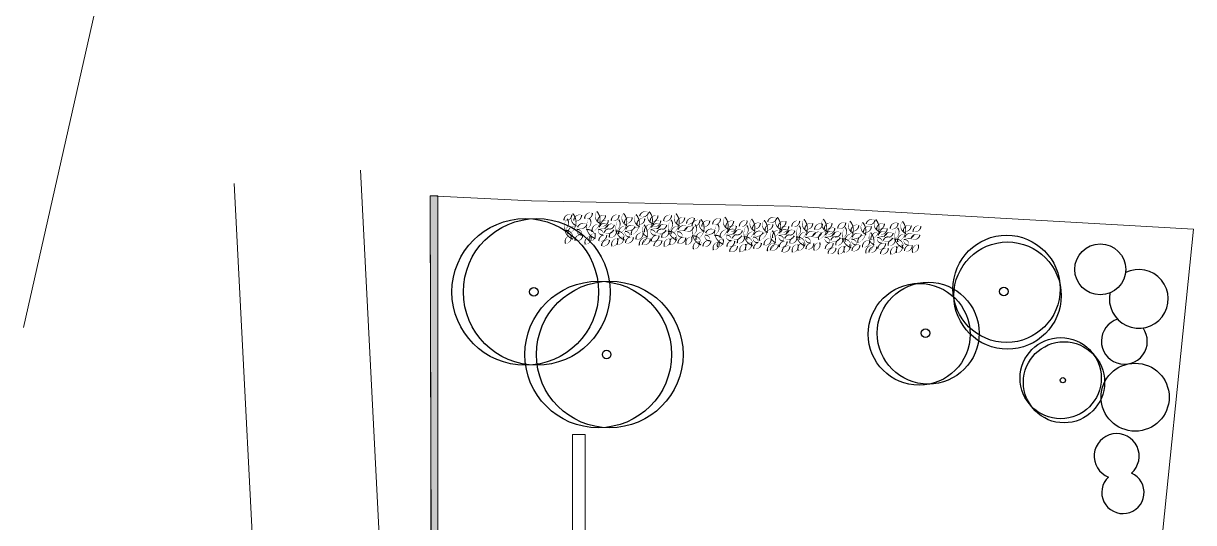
# Model space of a CAD drawing. Header units: metres. Extents: x -45 to 1930, y -347 to 488.
# Drawn here: x 7.01 to 54.08, y -5.32 to 14.77 of the extents above; entities that cross this region are included whole.
import ezdxf

# ---------------------------------------------------------------- set-up
doc = ezdxf.new("R2010")
doc.units = ezdxf.units.M
doc.layers.add('FLOATINGWINDOWS', color=2, linetype='Continuous', plot=False)
for name, color, linetype in [('SRAFY', 3, 'Continuous'), ('zariz.predmety', 203, 'Continuous'), ('ZDIVO', 1, 'Continuous')]:
    doc.layers.add(name, color=color, linetype=linetype)

msp = doc.modelspace()

# ---------------------------------------------------------------- hatches: boundary and pattern name
at = {"layer": 'SRAFY', "linetype": 'Continuous', "lineweight": 0}
msp.add_hatch(color=252, dxfattribs=at).paths.add_polyline_path([(23.678411, 7.821178), (23.378412, 7.836083), (23.435474, -13.203907), (23.676966, -13.203329)])

# ---------------------------------------------------------------- linework, layer by layer
at = {"linetype": 'Continuous', "lineweight": 0}
for p, q in [((20.568328, 8.871826), (21.654599, -12.252057)), ((23.435474, -13.203907), (23.378412, 7.836083)), ((23.378412, 7.836083), (23.678412, 7.836083)), ((23.678412, 7.836083), (23.676966, -13.203329)), ((29.10312, -9.652518), (29.10312, -1.769792)), ((29.10312, -1.769792), (29.60312, -1.769792)), ((29.60312, -9.652518), (29.60312, -1.769792))]:
    msp.add_line(p, q, dxfattribs=at)
at = {"layer": 'FLOATINGWINDOWS', "linetype": 'Continuous', "lineweight": 0, "flags": 128}
for points in [[(7.010759, 2.526944), (14.522281, 35.791142), (15.503061, 59.247647), (14.443281, 79.856367)], [(8.056579, -68.997242), (15.568101, -35.733045), (16.548881, -12.276539), (15.489101, 8.332181)]]:
    msp.add_lwpolyline(points, dxfattribs=at)
at = {"layer": 'zariz.predmety', "color": 253, "linetype": 'Continuous', "ltscale": 0.001}
for points in [[(29.069363, 7.08103, 0, 0, 0.520567051), (29.069363, 7.08103, 0, 0.05, 0.520567051), (28.755622, 6.851085, 0, 0.05, 0.520567051), (29.069363, 7.08103, 0.05, 0.05, 0)], [(29.107253, 7.121484, 0, 0, 0.520567051), (29.107253, 7.121484, 0, 0.05, 0.520567051), (29.257084, 6.633121, 0, 0.05, 0.520567051), (29.235404, 6.61002, 0, 0.05, 0.520567051), (28.91831, 6.290648, 0, 0.05, 0.520567051), (29.107253, 7.121484, 0.05, 0.05, 0)], [(29.463577, 7.057903, 0, 0, 0.520567051), (29.463577, 7.057903, 0, 0.05, 0.520567051), (29.149836, 6.827959, 0, 0.05, 0.520567051), (29.463577, 7.057903, 0.05, 0.05, 0)], [(29.899885, 7.142875, 0, 0, 0.520567051), (29.899885, 7.142875, 0, 0.05, 0.520567051), (29.586144, 6.91293, 0, 0.05, 0.520567051), (29.899885, 7.142875, 0.05, 0.05, 0)], [(30.074534, 7.211117, 0, 0, 0.520567051), (30.074534, 7.211117, 0, 0.05, 0.520567051), (30.224365, 6.722754, 0, 0.05, 0.520567051), (30.202685, 6.699653, 0, 0.05, 0.520567051), (29.88559, 6.380281, 0, 0.05, 0.520567051), (30.074534, 7.211117, 0.05, 0.05, 0)], [(30.426129, 7.045852, 0, 0, 0.520567051), (30.426129, 7.045852, 0, 0.05, 0.520567051), (30.112388, 6.815907, 0, 0.05, 0.520567051), (30.426129, 7.045852, 0.05, 0.05, 0)], [(30.973109, 7.063348, 0, 0, 0.520567051), (30.973109, 7.063348, 0, 0.05, 0.520567051), (30.659368, 6.833403, 0, 0.05, 0.520567051), (30.973109, 7.063348, 0.05, 0.05, 0)], [(31.147759, 7.131589, 0, 0, 0.520567051), (31.147759, 7.131589, 0, 0.05, 0.520567051), (31.29759, 6.643227, 0, 0.05, 0.520567051), (31.275909, 6.620126, 0, 0.05, 0.520567051), (30.958815, 6.300754, 0, 0.05, 0.520567051), (31.147759, 7.131589, 0.05, 0.05, 0)], [(31.654009, 7.082746, 0, 0, 0.520567051), (31.654009, 7.082746, 0, 0.05, 0.520567051), (31.80384, 6.594383, 0, 0.05, 0.520567051), (31.782159, 6.571282, 0, 0.05, 0.520567051), (31.465065, 6.25191, 0, 0.05, 0.520567051), (31.654009, 7.082746, 0.05, 0.05, 0)], [(31.799249, 7.014701, 0, 0, 0.520567051), (31.799249, 7.014701, 0, 0.05, 0.520567051), (32.155819, 7.170153, 0, 0.05, 0.520567051), (31.799249, 7.014701, 0.05, 0.05, 0)], [(32.182654, 7.199532, 0, 0, 0.520567051), (32.182654, 7.199532, 0, 0.05, 0.520567051), (32.332485, 6.711169, 0, 0.05, 0.520567051), (32.310804, 6.688068, 0, 0.05, 0.520567051), (31.99371, 6.368696, 0, 0.05, 0.520567051), (32.182654, 7.199532, 0.05, 0.05, 0)], [(32.534248, 7.034267, 0, 0, 0.520567051), (32.534248, 7.034267, 0, 0.05, 0.520567051), (32.220508, 6.804323, 0, 0.05, 0.520567051), (32.534248, 7.034267, 0.05, 0.05, 0)], [(33.081229, 7.051763, 0, 0, 0.520567051), (33.081229, 7.051763, 0, 0.05, 0.520567051), (32.767488, 6.821819, 0, 0.05, 0.520567051), (33.081229, 7.051763, 0.05, 0.05, 0)], [(33.255878, 7.120005, 0, 0, 0.520567051), (33.255878, 7.120005, 0, 0.05, 0.520567051), (33.405709, 6.631642, 0, 0.05, 0.520567051), (33.384029, 6.608541, 0, 0.05, 0.520567051), (33.066935, 6.289169, 0, 0.05, 0.520567051), (33.255878, 7.120005, 0.05, 0.05, 0)], [(29.121112, 6.091683, 0, 0, 0.520567051), (29.121112, 6.091683, 0, 0.05, 0.520567051), (28.751352, 6.444138, 0, 0.05, 0.520567051), (28.758945, 6.474896, 0, 0.05, 0.520567051), (28.879053, 6.908626, 0, 0.05, 0.520567051), (29.121112, 6.091683, 0.05, 0.05, 0)], [(29.67711, 6.677352, 0, 0, 0.520567051), (29.67711, 6.677352, 0, 0.05, 0.520567051), (29.304137, 6.566902, 0, 0.05, 0.520567051), (29.67711, 6.677352, 0.05, 0.05, 0)], [(30.019458, 6.115807, 0, 0, 0.520567051), (30.019458, 6.115807, 0, 0.05, 0.520567051), (29.649698, 6.468263, 0, 0.05, 0.520567051), (29.65729, 6.499021, 0, 0.05, 0.520567051), (29.777399, 6.93275, 0, 0.05, 0.520567051), (30.019458, 6.115807, 0.05, 0.05, 0)], [(30.538518, 6.677186, 0, 0, 0.520567051), (30.538518, 6.677186, 0, 0.05, 0.520567051), (30.165546, 6.566736, 0, 0.05, 0.520567051), (30.538518, 6.677186, 0.05, 0.05, 0)], [(30.536802, 6.849379, 0, 0, 0.520567051), (30.536802, 6.849379, 0, 0.05, 0.520567051), (30.223061, 6.619435, 0, 0.05, 0.520567051), (30.536802, 6.849379, 0.05, 0.05, 0)], [(30.423277, 6.511781, 0, 0, 0.520567051), (30.423277, 6.511781, 0, 0.05, 0.520567051), (30.779847, 6.667234, 0, 0.05, 0.520567051), (30.423277, 6.511781, 0.05, 0.05, 0)], [(31.195612, 6.059136, 0, 0, 0.520567051), (31.195612, 6.059136, 0, 0.05, 0.520567051), (30.825852, 6.411592, 0, 0.05, 0.520567051), (30.833444, 6.44235, 0, 0.05, 0.520567051), (30.953553, 6.876079, 0, 0.05, 0.520567051), (31.195612, 6.059136, 0.05, 0.05, 0)], [(31.499353, 6.966325, 0, 0, 0.520567051), (31.499353, 6.966325, 0, 0.05, 0.520567051), (31.185613, 6.73638, 0, 0.05, 0.520567051), (31.499353, 6.966325, 0.05, 0.05, 0)], [(31.611743, 6.597659, 0, 0, 0.520567051), (31.611743, 6.597659, 0, 0.05, 0.520567051), (31.23877, 6.487209, 0, 0.05, 0.520567051), (31.611743, 6.597659, 0.05, 0.05, 0)], [(32.005604, 6.917481, 0, 0, 0.520567051), (32.005604, 6.917481, 0, 0.05, 0.520567051), (31.691863, 6.687537, 0, 0.05, 0.520567051), (32.005604, 6.917481, 0.05, 0.05, 0)], [(31.977441, 6.666637, 0, 0, 0.520567051), (31.977441, 6.666637, 0, 0.05, 0.520567051), (32.127272, 6.178275, 0, 0.05, 0.520567051), (32.105591, 6.155173, 0, 0.05, 0.520567051), (31.788497, 5.835801, 0, 0.05, 0.520567051), (31.977441, 6.666637, 0.05, 0.05, 0)], [(32.646638, 6.665601, 0, 0, 0.520567051), (32.646638, 6.665601, 0, 0.05, 0.520567051), (32.273665, 6.555151, 0, 0.05, 0.520567051), (32.646638, 6.665601, 0.05, 0.05, 0)], [(32.644921, 6.837794, 0, 0, 0.520567051), (32.644921, 6.837794, 0, 0.05, 0.520567051), (32.33118, 6.60785, 0, 0.05, 0.520567051), (32.644921, 6.837794, 0.05, 0.05, 0)], [(32.531396, 6.500197, 0, 0, 0.520567051), (32.531396, 6.500197, 0, 0.05, 0.520567051), (32.887967, 6.655649, 0, 0.05, 0.520567051), (32.531396, 6.500197, 0.05, 0.05, 0)], [(33.303732, 6.047552, 0, 0, 0.520567051), (33.303732, 6.047552, 0, 0.05, 0.520567051), (32.933971, 6.400007, 0, 0.05, 0.520567051), (32.941564, 6.430765, 0, 0.05, 0.520567051), (33.061673, 6.864495, 0, 0.05, 0.520567051), (33.303732, 6.047552, 0.05, 0.05, 0)], [(33.607473, 6.95474, 0, 0, 0.520567051), (33.607473, 6.95474, 0, 0.05, 0.520567051), (33.293732, 6.724796, 0, 0.05, 0.520567051), (33.607473, 6.95474, 0.05, 0.05, 0)], [(33.719863, 6.586074, 0, 0, 0.520567051), (33.719863, 6.586074, 0, 0.05, 0.520567051), (33.34689, 6.475624, 0, 0.05, 0.520567051), (33.719863, 6.586074, 0.05, 0.05, 0)], [(33.604621, 6.42067, 0, 0, 0.520567051), (33.604621, 6.42067, 0, 0.05, 0.520567051), (33.961191, 6.576122, 0, 0.05, 0.520567051), (33.604621, 6.42067, 0.05, 0.05, 0)], [(34.000059, 6.937795, 0, 0, 0.520567051), (34.000059, 6.937795, 0, 0.05, 0.520567051), (33.686318, 6.70785, 0, 0.05, 0.520567051), (34.000059, 6.937795, 0.05, 0.05, 0)], [(34.273229, 5.861223, 0, 0, 0.520567051), (34.273229, 5.861223, 0, 0.05, 0.520567051), (33.903469, 6.213679, 0, 0.05, 0.520567051), (33.911062, 6.244437, 0, 0.05, 0.520567051), (34.03117, 6.678166, 0, 0.05, 0.520567051), (34.273229, 5.861223, 0.05, 0.05, 0)], [(34.22148, 6.85057, 0, 0, 0.520567051), (34.22148, 6.85057, 0, 0.05, 0.520567051), (33.907739, 6.620625, 0, 0.05, 0.520567051), (34.22148, 6.85057, 0.05, 0.05, 0)], [(34.25937, 6.891024, 0, 0, 0.520567051), (34.25937, 6.891024, 0, 0.05, 0.520567051), (34.409202, 6.402662, 0, 0.05, 0.520567051), (34.387521, 6.37956, 0, 0.05, 0.520567051), (34.070427, 6.060188, 0, 0.05, 0.520567051), (34.25937, 6.891024, 0.05, 0.05, 0)], [(34.615694, 6.827444, 0, 0, 0.520567051), (34.615694, 6.827444, 0, 0.05, 0.520567051), (34.301953, 6.597499, 0, 0.05, 0.520567051), (34.615694, 6.827444, 0.05, 0.05, 0)], [(35.052002, 6.912415, 0, 0, 0.520567051), (35.052002, 6.912415, 0, 0.05, 0.520567051), (34.738261, 6.682471, 0, 0.05, 0.520567051), (35.052002, 6.912415, 0.05, 0.05, 0)], [(35.171575, 5.885348, 0, 0, 0.520567051), (35.171575, 5.885348, 0, 0.05, 0.520567051), (34.801815, 6.237803, 0, 0.05, 0.520567051), (34.809407, 6.268561, 0, 0.05, 0.520567051), (34.929516, 6.70229, 0, 0.05, 0.520567051), (35.171575, 5.885348, 0.05, 0.05, 0)], [(35.226651, 6.980657, 0, 0, 0.520567051), (35.226651, 6.980657, 0, 0.05, 0.520567051), (35.376482, 6.492294, 0, 0.05, 0.520567051), (35.354802, 6.469193, 0, 0.05, 0.520567051), (35.037707, 6.149821, 0, 0.05, 0.520567051), (35.226651, 6.980657, 0.05, 0.05, 0)], [(35.578246, 6.815392, 0, 0, 0.520567051), (35.578246, 6.815392, 0, 0.05, 0.520567051), (35.264505, 6.585448, 0, 0.05, 0.520567051), (35.578246, 6.815392, 0.05, 0.05, 0)], [(35.688919, 6.618919, 0, 0, 0.520567051), (35.688919, 6.618919, 0, 0.05, 0.520567051), (35.375178, 6.388975, 0, 0.05, 0.520567051), (35.688919, 6.618919, 0.05, 0.05, 0)], [(36.125226, 6.832888, 0, 0, 0.520567051), (36.125226, 6.832888, 0, 0.05, 0.520567051), (35.811485, 6.602944, 0, 0.05, 0.520567051), (36.125226, 6.832888, 0.05, 0.05, 0)], [(36.347729, 5.828677, 0, 0, 0.520567051), (36.347729, 5.828677, 0, 0.05, 0.520567051), (35.977969, 6.181132, 0, 0.05, 0.520567051), (35.985561, 6.21189, 0, 0.05, 0.520567051), (36.10567, 6.64562, 0, 0.05, 0.520567051), (36.347729, 5.828677, 0.05, 0.05, 0)], [(36.299876, 6.90113, 0, 0, 0.520567051), (36.299876, 6.90113, 0, 0.05, 0.520567051), (36.449707, 6.412767, 0, 0.05, 0.520567051), (36.428026, 6.389666, 0, 0.05, 0.520567051), (36.110932, 6.070294, 0, 0.05, 0.520567051), (36.299876, 6.90113, 0.05, 0.05, 0)], [(36.65147, 6.735865, 0, 0, 0.520567051), (36.65147, 6.735865, 0, 0.05, 0.520567051), (36.33773, 6.505921, 0, 0.05, 0.520567051), (36.65147, 6.735865, 0.05, 0.05, 0)], [(36.806126, 6.852286, 0, 0, 0.520567051), (36.806126, 6.852286, 0, 0.05, 0.520567051), (36.955957, 6.363924, 0, 0.05, 0.520567051), (36.934276, 6.340822, 0, 0.05, 0.520567051), (36.617182, 6.02145, 0, 0.05, 0.520567051), (36.806126, 6.852286, 0.05, 0.05, 0)], [(37.157721, 6.687022, 0, 0, 0.520567051), (37.157721, 6.687022, 0, 0.05, 0.520567051), (36.84398, 6.457077, 0, 0.05, 0.520567051), (37.157721, 6.687022, 0.05, 0.05, 0)], [(36.951366, 6.784241, 0, 0, 0.520567051), (36.951366, 6.784241, 0, 0.05, 0.520567051), (37.307936, 6.939693, 0, 0.05, 0.520567051), (36.951366, 6.784241, 0.05, 0.05, 0)], [(37.334771, 6.969072, 0, 0, 0.520567051), (37.334771, 6.969072, 0, 0.05, 0.520567051), (37.484602, 6.48071, 0, 0.05, 0.520567051), (37.462921, 6.457608, 0, 0.05, 0.520567051), (37.145827, 6.138236, 0, 0.05, 0.520567051), (37.334771, 6.969072, 0.05, 0.05, 0)], [(37.686365, 6.803808, 0, 0, 0.520567051), (37.686365, 6.803808, 0, 0.05, 0.520567051), (37.372625, 6.573863, 0, 0.05, 0.520567051), (37.686365, 6.803808, 0.05, 0.05, 0)], [(37.797038, 6.607335, 0, 0, 0.520567051), (37.797038, 6.607335, 0, 0.05, 0.520567051), (37.483297, 6.37739, 0, 0.05, 0.520567051), (37.797038, 6.607335, 0.05, 0.05, 0)], [(38.233346, 6.821303, 0, 0, 0.520567051), (38.233346, 6.821303, 0, 0.05, 0.520567051), (37.919605, 6.591359, 0, 0.05, 0.520567051), (38.233346, 6.821303, 0.05, 0.05, 0)], [(38.455849, 5.817092, 0, 0, 0.520567051), (38.455849, 5.817092, 0, 0.05, 0.520567051), (38.086088, 6.169547, 0, 0.05, 0.520567051), (38.093681, 6.200306, 0, 0.05, 0.520567051), (38.21379, 6.634035, 0, 0.05, 0.520567051), (38.455849, 5.817092, 0.05, 0.05, 0)], [(38.407995, 6.889545, 0, 0, 0.520567051), (38.407995, 6.889545, 0, 0.05, 0.520567051), (38.557826, 6.401183, 0, 0.05, 0.520567051), (38.536146, 6.378081, 0, 0.05, 0.520567051), (38.219052, 6.058709, 0, 0.05, 0.520567051), (38.407995, 6.889545, 0.05, 0.05, 0)], [(38.75959, 6.72428, 0, 0, 0.520567051), (38.75959, 6.72428, 0, 0.05, 0.520567051), (38.445849, 6.494336, 0, 0.05, 0.520567051), (38.75959, 6.72428, 0.05, 0.05, 0)], [(39.152176, 6.707335, 0, 0, 0.520567051), (39.152176, 6.707335, 0, 0.05, 0.520567051), (38.838435, 6.477391, 0, 0.05, 0.520567051), (39.152176, 6.707335, 0.05, 0.05, 0)], [(39.186568, 6.895698, 0, 0, 0.520567051), (39.186568, 6.895698, 0, 0.05, 0.520567051), (39.336399, 6.407335, 0, 0.05, 0.520567051), (39.314719, 6.384234, 0, 0.05, 0.520567051), (38.997625, 6.064862, 0, 0.05, 0.520567051), (39.186568, 6.895698, 0.05, 0.05, 0)], [(39.538163, 6.730433, 0, 0, 0.520567051), (39.538163, 6.730433, 0, 0.05, 0.520567051), (39.224422, 6.500489, 0, 0.05, 0.520567051), (39.538163, 6.730433, 0.05, 0.05, 0)], [(40.085143, 6.747929, 0, 0, 0.520567051), (40.085143, 6.747929, 0, 0.05, 0.520567051), (39.771403, 6.517984, 0, 0.05, 0.520567051), (40.085143, 6.747929, 0.05, 0.05, 0)], [(40.259793, 6.816171, 0, 0, 0.520567051), (40.259793, 6.816171, 0, 0.05, 0.520567051), (40.409624, 6.327808, 0, 0.05, 0.520567051), (40.387943, 6.304707, 0, 0.05, 0.520567051), (40.070849, 5.985335, 0, 0.05, 0.520567051), (40.259793, 6.816171, 0.05, 0.05, 0)], [(40.611388, 6.650906, 0, 0, 0.520567051), (40.611388, 6.650906, 0, 0.05, 0.520567051), (40.297647, 6.420961, 0, 0.05, 0.520567051), (40.611388, 6.650906, 0.05, 0.05, 0)], [(40.766043, 6.767327, 0, 0, 0.520567051), (40.766043, 6.767327, 0, 0.05, 0.520567051), (40.915874, 6.278965, 0, 0.05, 0.520567051), (40.894194, 6.255863, 0, 0.05, 0.520567051), (40.577099, 5.936491, 0, 0.05, 0.520567051), (40.766043, 6.767327, 0.05, 0.05, 0)], [(41.117638, 6.602062, 0, 0, 0.520567051), (41.117638, 6.602062, 0, 0.05, 0.520567051), (40.803897, 6.372118, 0, 0.05, 0.520567051), (41.117638, 6.602062, 0.05, 0.05, 0)], [(40.911283, 6.699282, 0, 0, 0.520567051), (40.911283, 6.699282, 0, 0.05, 0.520567051), (41.267854, 6.854734, 0, 0.05, 0.520567051), (40.911283, 6.699282, 0.05, 0.05, 0)], [(41.294688, 6.884113, 0, 0, 0.520567051), (41.294688, 6.884113, 0, 0.05, 0.520567051), (41.444519, 6.395751, 0, 0.05, 0.520567051), (41.422839, 6.372649, 0, 0.05, 0.520567051), (41.105744, 6.053277, 0, 0.05, 0.520567051), (41.294688, 6.884113, 0.05, 0.05, 0)], [(41.646283, 6.718848, 0, 0, 0.520567051), (41.646283, 6.718848, 0, 0.05, 0.520567051), (41.332542, 6.488904, 0, 0.05, 0.520567051), (41.646283, 6.718848, 0.05, 0.05, 0)], [(42.193263, 6.736344, 0, 0, 0.520567051), (42.193263, 6.736344, 0, 0.05, 0.520567051), (41.879522, 6.5064, 0, 0.05, 0.520567051), (42.193263, 6.736344, 0.05, 0.05, 0)], [(42.367913, 6.804586, 0, 0, 0.520567051), (42.367913, 6.804586, 0, 0.05, 0.520567051), (42.517744, 6.316224, 0, 0.05, 0.520567051), (42.496063, 6.293122, 0, 0.05, 0.520567051), (42.178969, 5.97375, 0, 0.05, 0.520567051), (42.367913, 6.804586, 0.05, 0.05, 0)], [(42.719507, 6.639321, 0, 0, 0.520567051), (42.719507, 6.639321, 0, 0.05, 0.520567051), (42.405766, 6.409377, 0, 0.05, 0.520567051), (42.719507, 6.639321, 0.05, 0.05, 0)], [(43.112093, 6.622376, 0, 0, 0.520567051), (43.112093, 6.622376, 0, 0.05, 0.520567051), (42.798352, 6.392432, 0, 0.05, 0.520567051), (43.112093, 6.622376, 0.05, 0.05, 0)], [(29.032413, 6.236973, 0, 0, 0.520567051), (29.032413, 6.236973, 0, 0.05, 0.520567051), (28.816964, 5.913106, 0, 0.05, 0.520567051), (29.032413, 6.236973, 0.05, 0.05, 0)], [(29.195262, 6.027759, 0, 0, 0.520567051), (29.195262, 6.027759, 0, 0.05, 0.520567051), (29.509003, 6.257704, 0, 0.05, 0.520567051), (29.195262, 6.027759, 0.05, 0.05, 0)], [(29.472824, 6.258071, 0, 0, 0.520567051), (29.472824, 6.258071, 0, 0.05, 0.520567051), (29.273115, 6.480364, 0, 0.05, 0.520567051), (29.472824, 6.258071, 0.05, 0.05, 0)], [(29.831017, 6.203532, 0, 0, 0.520567051), (29.831017, 6.203532, 0, 0.05, 0.520567051), (29.615568, 5.879665, 0, 0.05, 0.520567051), (29.831017, 6.203532, 0.05, 0.05, 0)], [(29.999694, 6.326605, 0, 0, 0.520567051), (29.999694, 6.326605, 0, 0.05, 0.520567051), (29.784244, 6.002739, 0, 0.05, 0.520567051), (29.999694, 6.326605, 0.05, 0.05, 0)], [(30.334233, 6.257905, 0, 0, 0.520567051), (30.334233, 6.257905, 0, 0.05, 0.520567051), (30.134523, 6.480198, 0, 0.05, 0.520567051), (30.334233, 6.257905, 0.05, 0.05, 0)], [(30.157814, 6.015708, 0, 0, 0.520567051), (30.157814, 6.015708, 0, 0.05, 0.520567051), (30.471554, 6.245652, 0, 0.05, 0.520567051), (30.157814, 6.015708, 0.05, 0.05, 0)], [(30.750334, 6.468828, 0, 0, 0.520567051), (30.750334, 6.468828, 0, 0.05, 0.520567051), (30.377361, 6.358378, 0, 0.05, 0.520567051), (30.750334, 6.468828, 0.05, 0.05, 0)], [(30.580125, 6.159724, 0, 0, 0.520567051), (30.580125, 6.159724, 0, 0.05, 0.520567051), (30.863226, 6.426485, 0, 0.05, 0.520567051), (30.580125, 6.159724, 0.05, 0.05, 0)], [(30.904242, 6.124004, 0, 0, 0.520567051), (30.904242, 6.124004, 0, 0.05, 0.520567051), (30.688792, 5.800138, 0, 0.05, 0.520567051), (30.904242, 6.124004, 0.05, 0.05, 0)], [(31.136011, 6.190094, 0, 0, 0.520567051), (31.136011, 6.190094, 0, 0.05, 0.520567051), (30.920562, 5.866228, 0, 0.05, 0.520567051), (31.136011, 6.190094, 0.05, 0.05, 0)], [(31.407458, 6.178378, 0, 0, 0.520567051), (31.407458, 6.178378, 0, 0.05, 0.520567051), (31.207748, 6.40067, 0, 0.05, 0.520567051), (31.407458, 6.178378, 0.05, 0.05, 0)], [(31.231038, 5.936181, 0, 0, 0.520567051), (31.231038, 5.936181, 0, 0.05, 0.520567051), (31.544779, 6.166125, 0, 0.05, 0.520567051), (31.231038, 5.936181, 0.05, 0.05, 0)], [(31.65335, 6.080196, 0, 0, 0.520567051), (31.65335, 6.080196, 0, 0.05, 0.520567051), (31.936451, 6.346958, 0, 0.05, 0.520567051), (31.65335, 6.080196, 0.05, 0.05, 0)], [(32.226161, 6.103997, 0, 0, 0.520567051), (32.226161, 6.103997, 0, 0.05, 0.520567051), (31.91242, 5.874052, 0, 0.05, 0.520567051), (32.226161, 6.103997, 0.05, 0.05, 0)], [(32.442353, 6.24632, 0, 0, 0.520567051), (32.442353, 6.24632, 0, 0.05, 0.520567051), (32.242643, 6.468613, 0, 0.05, 0.520567051), (32.442353, 6.24632, 0.05, 0.05, 0)], [(32.265933, 6.004123, 0, 0, 0.520567051), (32.265933, 6.004123, 0, 0.05, 0.520567051), (32.579674, 6.234068, 0, 0.05, 0.520567051), (32.265933, 6.004123, 0.05, 0.05, 0)], [(32.858454, 6.457243, 0, 0, 0.520567051), (32.858454, 6.457243, 0, 0.05, 0.520567051), (32.485481, 6.346794, 0, 0.05, 0.520567051), (32.858454, 6.457243, 0.05, 0.05, 0)], [(32.688245, 6.148139, 0, 0, 0.520567051), (32.688245, 6.148139, 0, 0.05, 0.520567051), (32.971346, 6.4149, 0, 0.05, 0.520567051), (32.688245, 6.148139, 0.05, 0.05, 0)], [(33.012361, 6.11242, 0, 0, 0.520567051), (33.012361, 6.11242, 0, 0.05, 0.520567051), (32.796912, 5.788554, 0, 0.05, 0.520567051), (33.012361, 6.11242, 0.05, 0.05, 0)], [(33.244131, 6.178509, 0, 0, 0.520567051), (33.244131, 6.178509, 0, 0.05, 0.520567051), (33.028682, 5.854643, 0, 0.05, 0.520567051), (33.244131, 6.178509, 0.05, 0.05, 0)], [(33.515577, 6.166793, 0, 0, 0.520567051), (33.515577, 6.166793, 0, 0.05, 0.520567051), (33.315868, 6.389086, 0, 0.05, 0.520567051), (33.515577, 6.166793, 0.05, 0.05, 0)], [(33.339158, 5.924596, 0, 0, 0.520567051), (33.339158, 5.924596, 0, 0.05, 0.520567051), (33.652899, 6.154541, 0, 0.05, 0.520567051), (33.339158, 5.924596, 0.05, 0.05, 0)], [(33.887694, 6.185372, 0, 0, 0.520567051), (33.887694, 6.185372, 0, 0.05, 0.520567051), (33.672244, 5.861506, 0, 0.05, 0.520567051), (33.887694, 6.185372, 0.05, 0.05, 0)], [(34.624941, 6.027611, 0, 0, 0.520567051), (34.624941, 6.027611, 0, 0.05, 0.520567051), (34.425232, 6.249904, 0, 0.05, 0.520567051), (34.624941, 6.027611, 0.05, 0.05, 0)], [(34.829227, 6.446892, 0, 0, 0.520567051), (34.829227, 6.446892, 0, 0.05, 0.520567051), (34.456254, 6.336443, 0, 0.05, 0.520567051), (34.829227, 6.446892, 0.05, 0.05, 0)], [(35.151811, 6.096146, 0, 0, 0.520567051), (35.151811, 6.096146, 0, 0.05, 0.520567051), (34.936361, 5.772279, 0, 0.05, 0.520567051), (35.151811, 6.096146, 0.05, 0.05, 0)], [(35.48635, 6.027445, 0, 0, 0.520567051), (35.48635, 6.027445, 0, 0.05, 0.520567051), (35.28664, 6.249738, 0, 0.05, 0.520567051), (35.48635, 6.027445, 0.05, 0.05, 0)], [(35.690635, 6.446726, 0, 0, 0.520567051), (35.690635, 6.446726, 0, 0.05, 0.520567051), (35.317663, 6.336277, 0, 0.05, 0.520567051), (35.690635, 6.446726, 0.05, 0.05, 0)], [(35.902451, 6.238368, 0, 0, 0.520567051), (35.902451, 6.238368, 0, 0.05, 0.520567051), (35.529478, 6.127919, 0, 0.05, 0.520567051), (35.902451, 6.238368, 0.05, 0.05, 0)], [(35.575394, 6.281322, 0, 0, 0.520567051), (35.575394, 6.281322, 0, 0.05, 0.520567051), (35.931964, 6.436774, 0, 0.05, 0.520567051), (35.575394, 6.281322, 0.05, 0.05, 0)], [(35.732242, 5.929264, 0, 0, 0.520567051), (35.732242, 5.929264, 0, 0.05, 0.520567051), (36.015343, 6.196025, 0, 0.05, 0.520567051), (35.732242, 5.929264, 0.05, 0.05, 0)], [(36.559575, 5.947918, 0, 0, 0.520567051), (36.559575, 5.947918, 0, 0.05, 0.520567051), (36.359865, 6.170211, 0, 0.05, 0.520567051), (36.559575, 5.947918, 0.05, 0.05, 0)], [(36.76386, 6.367199, 0, 0, 0.520567051), (36.76386, 6.367199, 0, 0.05, 0.520567051), (36.390887, 6.256749, 0, 0.05, 0.520567051), (36.76386, 6.367199, 0.05, 0.05, 0)], [(36.805467, 5.849737, 0, 0, 0.520567051), (36.805467, 5.849737, 0, 0.05, 0.520567051), (37.088568, 6.116498, 0, 0.05, 0.520567051), (36.805467, 5.849737, 0.05, 0.05, 0)], [(37.129558, 6.436178, 0, 0, 0.520567051), (37.129558, 6.436178, 0, 0.05, 0.520567051), (37.279389, 5.947815, 0, 0.05, 0.520567051), (37.257708, 5.924714, 0, 0.05, 0.520567051), (36.940614, 5.605342, 0, 0.05, 0.520567051), (37.129558, 6.436178, 0.05, 0.05, 0)], [(37.59447, 6.01586, 0, 0, 0.520567051), (37.59447, 6.01586, 0, 0.05, 0.520567051), (37.39476, 6.238153, 0, 0.05, 0.520567051), (37.59447, 6.01586, 0.05, 0.05, 0)], [(37.798755, 6.435142, 0, 0, 0.520567051), (37.798755, 6.435142, 0, 0.05, 0.520567051), (37.425782, 6.324692, 0, 0.05, 0.520567051), (37.798755, 6.435142, 0.05, 0.05, 0)], [(38.010571, 6.226784, 0, 0, 0.520567051), (38.010571, 6.226784, 0, 0.05, 0.520567051), (37.637598, 6.116334, 0, 0.05, 0.520567051), (38.010571, 6.226784, 0.05, 0.05, 0)], [(37.683514, 6.269737, 0, 0, 0.520567051), (37.683514, 6.269737, 0, 0.05, 0.520567051), (38.040084, 6.425189, 0, 0.05, 0.520567051), (37.683514, 6.269737, 0.05, 0.05, 0)], [(37.840362, 5.917679, 0, 0, 0.520567051), (37.840362, 5.917679, 0, 0.05, 0.520567051), (38.123463, 6.184441, 0, 0.05, 0.520567051), (37.840362, 5.917679, 0.05, 0.05, 0)], [(38.667694, 5.936333, 0, 0, 0.520567051), (38.667694, 5.936333, 0, 0.05, 0.520567051), (38.467985, 6.158626, 0, 0.05, 0.520567051), (38.667694, 5.936333, 0.05, 0.05, 0)], [(38.87198, 6.355614, 0, 0, 0.520567051), (38.87198, 6.355614, 0, 0.05, 0.520567051), (38.499007, 6.245165, 0, 0.05, 0.520567051), (38.87198, 6.355614, 0.05, 0.05, 0)], [(38.756738, 6.19021, 0, 0, 0.520567051), (38.756738, 6.19021, 0, 0.05, 0.520567051), (39.113308, 6.345662, 0, 0.05, 0.520567051), (38.756738, 6.19021, 0.05, 0.05, 0)], [(39.446267, 5.942486, 0, 0, 0.520567051), (39.446267, 5.942486, 0, 0.05, 0.520567051), (39.246558, 6.164779, 0, 0.05, 0.520567051), (39.446267, 5.942486, 0.05, 0.05, 0)], [(39.650553, 6.361767, 0, 0, 0.520567051), (39.650553, 6.361767, 0, 0.05, 0.520567051), (39.27758, 6.251317, 0, 0.05, 0.520567051), (39.650553, 6.361767, 0.05, 0.05, 0)], [(39.648836, 6.53396, 0, 0, 0.520567051), (39.648836, 6.53396, 0, 0.05, 0.520567051), (39.335095, 6.304016, 0, 0.05, 0.520567051), (39.648836, 6.53396, 0.05, 0.05, 0)], [(39.862368, 6.153409, 0, 0, 0.520567051), (39.862368, 6.153409, 0, 0.05, 0.520567051), (39.489396, 6.04296, 0, 0.05, 0.520567051), (39.862368, 6.153409, 0.05, 0.05, 0)], [(39.535311, 6.196363, 0, 0, 0.520567051), (39.535311, 6.196363, 0, 0.05, 0.520567051), (39.891881, 6.351815, 0, 0.05, 0.520567051), (39.535311, 6.196363, 0.05, 0.05, 0)], [(39.692159, 5.844305, 0, 0, 0.520567051), (39.692159, 5.844305, 0, 0.05, 0.520567051), (39.97526, 6.111066, 0, 0.05, 0.520567051), (39.692159, 5.844305, 0.05, 0.05, 0)], [(40.307646, 5.743718, 0, 0, 0.520567051), (40.307646, 5.743718, 0, 0.05, 0.520567051), (39.937886, 6.096173, 0, 0.05, 0.520567051), (39.945479, 6.126931, 0, 0.05, 0.520567051), (40.065587, 6.56066, 0, 0.05, 0.520567051), (40.307646, 5.743718, 0.05, 0.05, 0)], [(40.723777, 6.28224, 0, 0, 0.520567051), (40.723777, 6.28224, 0, 0.05, 0.520567051), (40.350805, 6.17179, 0, 0.05, 0.520567051), (40.723777, 6.28224, 0.05, 0.05, 0)], [(41.089475, 6.351218, 0, 0, 0.520567051), (41.089475, 6.351218, 0, 0.05, 0.520567051), (41.239306, 5.862856, 0, 0.05, 0.520567051), (41.217625, 5.839755, 0, 0.05, 0.520567051), (40.900531, 5.520383, 0, 0.05, 0.520567051), (41.089475, 6.351218, 0.05, 0.05, 0)], [(41.554387, 5.930901, 0, 0, 0.520567051), (41.554387, 5.930901, 0, 0.05, 0.520567051), (41.354677, 6.153194, 0, 0.05, 0.520567051), (41.554387, 5.930901, 0.05, 0.05, 0)], [(41.758672, 6.350182, 0, 0, 0.520567051), (41.758672, 6.350182, 0, 0.05, 0.520567051), (41.3857, 6.239733, 0, 0.05, 0.520567051), (41.758672, 6.350182, 0.05, 0.05, 0)], [(41.756955, 6.522376, 0, 0, 0.520567051), (41.756955, 6.522376, 0, 0.05, 0.520567051), (41.443215, 6.292431, 0, 0.05, 0.520567051), (41.756955, 6.522376, 0.05, 0.05, 0)], [(41.970488, 6.141825, 0, 0, 0.520567051), (41.970488, 6.141825, 0, 0.05, 0.520567051), (41.597515, 6.031375, 0, 0.05, 0.520567051), (41.970488, 6.141825, 0.05, 0.05, 0)], [(41.643431, 6.184778, 0, 0, 0.520567051), (41.643431, 6.184778, 0, 0.05, 0.520567051), (42.000001, 6.34023, 0, 0.05, 0.520567051), (41.643431, 6.184778, 0.05, 0.05, 0)], [(41.800279, 5.83272, 0, 0, 0.520567051), (41.800279, 5.83272, 0, 0.05, 0.520567051), (42.08338, 6.099481, 0, 0.05, 0.520567051), (41.800279, 5.83272, 0.05, 0.05, 0)], [(42.415766, 5.732133, 0, 0, 0.520567051), (42.415766, 5.732133, 0, 0.05, 0.520567051), (42.046006, 6.084588, 0, 0.05, 0.520567051), (42.053598, 6.115346, 0, 0.05, 0.520567051), (42.173707, 6.549076, 0, 0.05, 0.520567051), (42.415766, 5.732133, 0.05, 0.05, 0)], [(42.831897, 6.270655, 0, 0, 0.520567051), (42.831897, 6.270655, 0, 0.05, 0.520567051), (42.458924, 6.160206, 0, 0.05, 0.520567051), (42.831897, 6.270655, 0.05, 0.05, 0)], [(42.716655, 6.105251, 0, 0, 0.520567051), (42.716655, 6.105251, 0, 0.05, 0.520567051), (43.073226, 6.260703, 0, 0.05, 0.520567051), (42.716655, 6.105251, 0.05, 0.05, 0)], [(30.268486, 5.819235, 0, 0, 0.520567051), (30.268486, 5.819235, 0, 0.05, 0.520567051), (30.582227, 6.04918, 0, 0.05, 0.520567051), (30.268486, 5.819235, 0.05, 0.05, 0)], [(32.376606, 5.807651, 0, 0, 0.520567051), (32.376606, 5.807651, 0, 0.05, 0.520567051), (32.690347, 6.037595, 0, 0.05, 0.520567051), (32.376606, 5.807651, 0.05, 0.05, 0)], [(34.18453, 6.006513, 0, 0, 0.520567051), (34.18453, 6.006513, 0, 0.05, 0.520567051), (33.969081, 5.682647, 0, 0.05, 0.520567051), (34.18453, 6.006513, 0.05, 0.05, 0)], [(34.347379, 5.7973, 0, 0, 0.520567051), (34.347379, 5.7973, 0, 0.05, 0.520567051), (34.66112, 6.027244, 0, 0.05, 0.520567051), (34.347379, 5.7973, 0.05, 0.05, 0)], [(34.983134, 5.973072, 0, 0, 0.520567051), (34.983134, 5.973072, 0, 0.05, 0.520567051), (34.767685, 5.649206, 0, 0.05, 0.520567051), (34.983134, 5.973072, 0.05, 0.05, 0)], [(35.309931, 5.785248, 0, 0, 0.520567051), (35.309931, 5.785248, 0, 0.05, 0.520567051), (35.623671, 6.015193, 0, 0.05, 0.520567051), (35.309931, 5.785248, 0.05, 0.05, 0)], [(35.420603, 5.588776, 0, 0, 0.520567051), (35.420603, 5.588776, 0, 0.05, 0.520567051), (35.734344, 5.81872, 0, 0.05, 0.520567051), (35.420603, 5.588776, 0.05, 0.05, 0)], [(36.056359, 5.893545, 0, 0, 0.520567051), (36.056359, 5.893545, 0, 0.05, 0.520567051), (35.840909, 5.569679, 0, 0.05, 0.520567051), (36.056359, 5.893545, 0.05, 0.05, 0)], [(36.288128, 5.959634, 0, 0, 0.520567051), (36.288128, 5.959634, 0, 0.05, 0.520567051), (36.072679, 5.635768, 0, 0.05, 0.520567051), (36.288128, 5.959634, 0.05, 0.05, 0)], [(36.383155, 5.705721, 0, 0, 0.520567051), (36.383155, 5.705721, 0, 0.05, 0.520567051), (36.696896, 5.935666, 0, 0.05, 0.520567051), (36.383155, 5.705721, 0.05, 0.05, 0)], [(37.378278, 5.873537, 0, 0, 0.520567051), (37.378278, 5.873537, 0, 0.05, 0.520567051), (37.064537, 5.643593, 0, 0.05, 0.520567051), (37.378278, 5.873537, 0.05, 0.05, 0)], [(37.41805, 5.773664, 0, 0, 0.520567051), (37.41805, 5.773664, 0, 0.05, 0.520567051), (37.731791, 6.003608, 0, 0.05, 0.520567051), (37.41805, 5.773664, 0.05, 0.05, 0)], [(37.528723, 5.577191, 0, 0, 0.520567051), (37.528723, 5.577191, 0, 0.05, 0.520567051), (37.842464, 5.807135, 0, 0.05, 0.520567051), (37.528723, 5.577191, 0.05, 0.05, 0)], [(38.164478, 5.88196, 0, 0, 0.520567051), (38.164478, 5.88196, 0, 0.05, 0.520567051), (37.949029, 5.558094, 0, 0.05, 0.520567051), (38.164478, 5.88196, 0.05, 0.05, 0)], [(38.396248, 5.94805, 0, 0, 0.520567051), (38.396248, 5.94805, 0, 0.05, 0.520567051), (38.180799, 5.624184, 0, 0.05, 0.520567051), (38.396248, 5.94805, 0.05, 0.05, 0)], [(38.491275, 5.694136, 0, 0, 0.520567051), (38.491275, 5.694136, 0, 0.05, 0.520567051), (38.805016, 5.924081, 0, 0.05, 0.520567051), (38.491275, 5.694136, 0.05, 0.05, 0)], [(39.039811, 5.954912, 0, 0, 0.520567051), (39.039811, 5.954912, 0, 0.05, 0.520567051), (38.824361, 5.631046, 0, 0.05, 0.520567051), (39.039811, 5.954912, 0.05, 0.05, 0)], [(39.269848, 5.700289, 0, 0, 0.520567051), (39.269848, 5.700289, 0, 0.05, 0.520567051), (39.583589, 5.930234, 0, 0.05, 0.520567051), (39.269848, 5.700289, 0.05, 0.05, 0)], [(39.380521, 5.503816, 0, 0, 0.520567051), (39.380521, 5.503816, 0, 0.05, 0.520567051), (39.694261, 5.733761, 0, 0.05, 0.520567051), (39.380521, 5.503816, 0.05, 0.05, 0)], [(40.016276, 5.808586, 0, 0, 0.520567051), (40.016276, 5.808586, 0, 0.05, 0.520567051), (39.800826, 5.484719, 0, 0.05, 0.520567051), (40.016276, 5.808586, 0.05, 0.05, 0)], [(40.248046, 5.874675, 0, 0, 0.520567051), (40.248046, 5.874675, 0, 0.05, 0.520567051), (40.032596, 5.550809, 0, 0.05, 0.520567051), (40.248046, 5.874675, 0.05, 0.05, 0)], [(40.519492, 5.862959, 0, 0, 0.520567051), (40.519492, 5.862959, 0, 0.05, 0.520567051), (40.319782, 6.085252, 0, 0.05, 0.520567051), (40.519492, 5.862959, 0.05, 0.05, 0)], [(40.343072, 5.620762, 0, 0, 0.520567051), (40.343072, 5.620762, 0, 0.05, 0.520567051), (40.656813, 5.850706, 0, 0.05, 0.520567051), (40.343072, 5.620762, 0.05, 0.05, 0)], [(40.765384, 5.764778, 0, 0, 0.520567051), (40.765384, 5.764778, 0, 0.05, 0.520567051), (41.048485, 6.031539, 0, 0.05, 0.520567051), (40.765384, 5.764778, 0.05, 0.05, 0)], [(41.338195, 5.788578, 0, 0, 0.520567051), (41.338195, 5.788578, 0, 0.05, 0.520567051), (41.024454, 5.558634, 0, 0.05, 0.520567051), (41.338195, 5.788578, 0.05, 0.05, 0)], [(41.377967, 5.688704, 0, 0, 0.520567051), (41.377967, 5.688704, 0, 0.05, 0.520567051), (41.691708, 5.918649, 0, 0.05, 0.520567051), (41.377967, 5.688704, 0.05, 0.05, 0)], [(41.48864, 5.492232, 0, 0, 0.520567051), (41.48864, 5.492232, 0, 0.05, 0.520567051), (41.802381, 5.722176, 0, 0.05, 0.520567051), (41.48864, 5.492232, 0.05, 0.05, 0)], [(42.124396, 5.797001, 0, 0, 0.520567051), (42.124396, 5.797001, 0, 0.05, 0.520567051), (41.908946, 5.473135, 0, 0.05, 0.520567051), (42.124396, 5.797001, 0.05, 0.05, 0)], [(42.356165, 5.863091, 0, 0, 0.520567051), (42.356165, 5.863091, 0, 0.05, 0.520567051), (42.140716, 5.539224, 0, 0.05, 0.520567051), (42.356165, 5.863091, 0.05, 0.05, 0)], [(42.627611, 5.851374, 0, 0, 0.520567051), (42.627611, 5.851374, 0, 0.05, 0.520567051), (42.427902, 6.073667, 0, 0.05, 0.520567051), (42.627611, 5.851374, 0.05, 0.05, 0)], [(42.451192, 5.609177, 0, 0, 0.520567051), (42.451192, 5.609177, 0, 0.05, 0.520567051), (42.764933, 5.839122, 0, 0.05, 0.520567051), (42.451192, 5.609177, 0.05, 0.05, 0)], [(42.999728, 5.869953, 0, 0, 0.520567051), (42.999728, 5.869953, 0, 0.05, 0.520567051), (42.784279, 5.546087, 0, 0.05, 0.520567051), (42.999728, 5.869953, 0.05, 0.05, 0)]]:
    msp.add_lwpolyline(points, format="xyseb", close=True, dxfattribs=at)
for centre, radius in [((27.198493, 3.966224), 2.950006), ((27.661918, 3.966224), 2.950006), ((46.558289, 4.09012), 2.157183), ((46.597109, 3.818419), 2.157183), ((50.327244, 4.874), 1.02467), ((30.131989, 1.447751), 2.950006), ((30.595414, 1.447751), 2.950006), ((43.042505, 2.259658), 2.049414), ((43.407034, 2.305206), 2.049414), ((27.538604, 3.966224), 0.17334), ((46.450075, 3.981944), 0.17334), ((43.298821, 2.305206), 0.17334), ((48.735514, 0.494688), 1.632161), ((48.86987, 0.326811), 1.632161), ((30.4721, 1.447751), 0.17334), ((51.731702, -0.270941), 1.36865), ((48.825834, 0.410255), 0.105278)]:
    msp.add_circle(centre, radius, dxfattribs=at)
for centre, radius, start, end in [((51.877449, 3.686959), 1.183175, 168.2878046, 116.8273218), ((51.296471, 1.980948), 0.924913, 107.0042853, 35.3834263), ((50.98822, -2.643073), 0.904506, 310.9093952, 248.6021731), ((51.239801, -4.106302), 0.850863, 133.1193373, 66.392231)]:
    msp.add_arc(centre, radius, start, end, dxfattribs=at)
at = {"layer": 'ZDIVO', "linetype": 'Continuous', "lineweight": 0, "flags": 128}
msp.add_lwpolyline([(26.14275, -31.888769), (23.910581, -30.29346), (23.469008, -30.019693), (23.378412, 7.836083), (27.453062, 7.633634), (37.853328, 7.416588), (54.082285, 6.497163), (52.485918, -9.17884), (50.198719, -21.436195), (48.602464, -30.444402), (47.160753, -42.7286), (47.052908, -46.833055), (27.525832, -32.877245)], dxfattribs=at)

doc.saveas('drawing.dxf')
